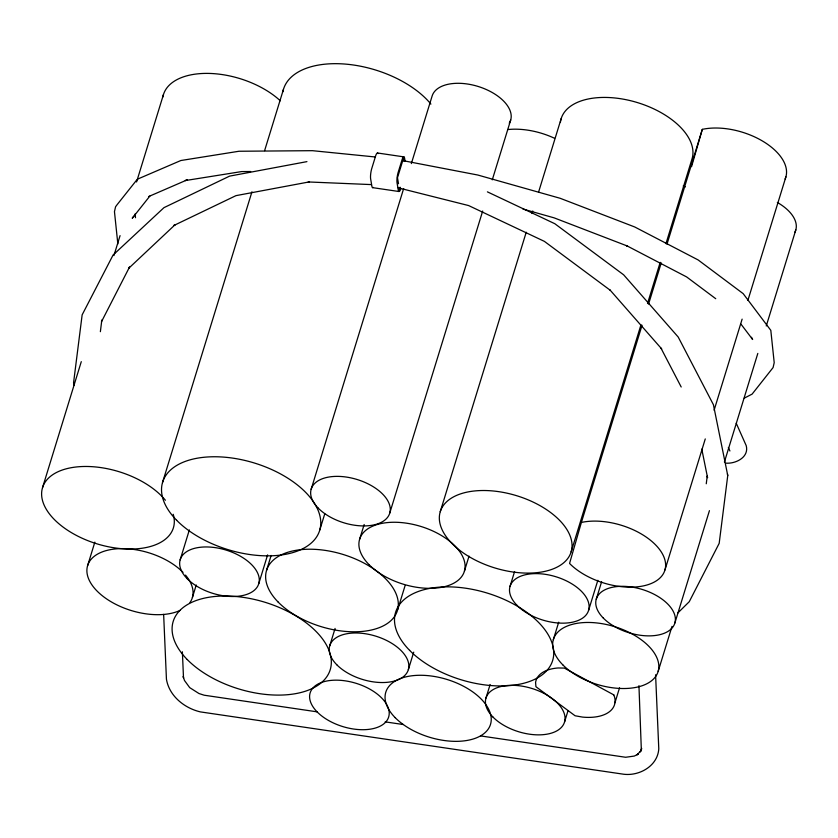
<?xml version="1.0" encoding="UTF-8"?>
<svg xmlns="http://www.w3.org/2000/svg" width="838" height="838" viewBox="0 0 838 838"><rect width="100%" height="100%" fill="white"/><g stroke="black" fill="none" stroke-linecap="round" stroke-linejoin="round"><path stroke-width="1.26" d="M73.912 384.359L73.576 382.683L82.145 314.858L113.067 255.045L163.976 207.646L229.581 176.127L306.938 161.629M100.371 331.68L101.827 320.022M706.266 483.767L707.23 475.994L707.565 477.67L701.783 449.116M727.415 473.847L727.751 475.523L719.182 543.349L689.265 601.694L677.785 613.007M581.383 522.441L569.557 563.45A54.763 30.178 17.1 0 0 643.699 585.825A54.763 30.178 17.1 0 0 655.525 544.815A54.763 30.178 17.1 0 0 581.383 522.441L642.044 325.27M691.56 166.647L702.307 129.356A54.763 30.178 17.1 0 1 762.926 141.287A54.763 30.178 17.1 0 1 785.122 178.986M42.518 487.695L81.286 361.66M113.916 255.59L120.064 235.625M136.563 181.972L163.441 94.621M87.561 565.828L94.851 542.123M162.499 482.573L251.945 191.818M264.609 150.641L283.422 89.488M180.149 559.868L189.357 529.909M192.405 597.473L196.249 584.997M258.785 583.594L267.615 554.892M266.526 570.437L271.135 555.458M400.302 187.293L399.537 189.776L399.129 187.366M311.149 489.287L403.665 188.55M411.343 163.588L432.073 96.202A41.072 22.636 17.1 0 1 480.74 87.32A41.072 22.636 17.1 0 1 509.242 123.196M319.77 530.035L324.767 513.82M359.565 539.473L364.174 524.494M329.711 645.899L335.085 628.427M389.785 513.013L482.688 211.029M492.283 179.835L510.709 119.939M397.799 609.32L405.089 585.615M440.233 511.735L526.233 232.22M531.983 213.501L532.759 210.998M538.52 192.29L561.167 118.661M408.347 669.625L413.721 652.153M464.42 571.118L469.029 556.139M509.986 586.527L514.595 571.547M485.914 698.222L490.136 684.499M571.128 551.875L640.997 324.767M647.523 303.545L660.197 262.367M665.948 243.649L692.052 158.801A68.454 37.731 17.1 0 0 634.376 101.691A68.454 37.731 17.1 0 0 560.402 122.285M648.57 304.058L661.234 262.881M666.996 244.162L702.307 129.356M553.331 639.666L558.705 622.205M588.622 610.253L597.84 580.305M596.247 599.222L601.621 581.761M564.55 721.958L568.007 710.729M614.956 702.747L619.554 687.768M664.963 569.955L705.271 438.923M714.102 410.222L742.133 319.131M747.884 300.413L785.897 176.87M658.176 671.311L672.003 626.395M674.894 622.959L709.44 510.646M724.409 461.979L757.814 353.416M766.257 325.961L795.817 229.884M101.45 321.782L129.555 266.976L128.56 268.443L175.194 224.626L173.822 225.495L235.97 195.642L309.253 181.909L308.227 181.951L371.318 184.59M133.755 216.214L132.236 218.268L149.866 196.061M148.724 196.521L187.293 179.814L185.261 180.568L241.616 171.581L250.688 171.507M744.238 398.155L752.105 394.122L773.086 367.568L774.207 362.665L770.813 330.35L743.18 293.646L698.127 259.937L634.722 226.972L560.14 198.281L477.796 175.027L403.57 160.76M726.096 463.163C735.848 463.854 749.308 457.192 746.208 445.627L736.235 423.242M375.361 156.989L312.469 150.683L238.987 151.249L180.851 160.519L138.5 178.724L136.563 180.191L117.1 204.702L115.581 206.745L114.46 211.647L117.844 243.973M377.54 152.998L403.937 156.884M372.554 187.628L398.961 191.514M316.628 711.766L204.147 695.205L198.983 693.529L189.702 687.631L184.465 680.456L183.218 676.444L183.501 677.785L182.38 651.786M385.155 721.864L403.256 724.524M480.823 735.953L625.63 757.269L634.303 756.065L638.179 754.106L637.037 754.829L641.07 750.649L640.232 751.885L641.657 748.439L641.342 749.905L638.944 685.683M398.123 187.827L468.61 205.561L544.396 241.375L610.274 290.283M522.964 209.05L554.128 217.859L627.515 246.079L626.321 245.513L686.626 276.928L715.736 298.705M487.402 191.86L554.798 223.704L623.65 274.822L678.204 337.033L713.421 404.723L727.751 475.523M613.971 694.974L564.33 668.085L558.16 667.97A41.072 22.636 17.1 0 0 535.576 682.499L535.932 686.71L575.078 715.767L582.473 717.087A41.072 22.636 17.1 0 0 614.422 696.546L613.521 694.733M609.75 289.697L661.727 348.964M741.064 324.243L752.629 339.484L751.497 337.285M660.941 348.074L681.2 386.999M728.358 447.471L729.919 450.98M73.576 382.683L74.09 385.208M405.131 161.346L404.545 157.9A7.699 1.728 -81.6 0 0 402.177 159.346L397.977 172.995A7.699 1.728 -81.6 0 0 396.982 182.464L398.354 190.498A7.699 1.728 -81.6 0 0 400.721 189.053M404.209 161.483L403.591 157.879L397.484 177.729L398.511 183.752M135.128 213.879L135.505 217.712M655.588 674.779L658.783 748.816C657.736 765.859 639.614 776.145 623.807 774.249L200.418 711.902C184.486 708.215 169.203 696.011 166.437 679.22L163.64 614.369M180.222 610.336A54.763 30.178 17.1 0 1 102.33 595.766A54.763 30.178 17.1 0 1 105.588 550.775A54.763 30.178 17.1 0 1 182.967 572.333M185.512 575.119A54.763 30.178 17.1 0 1 189.933 602.595M173.215 514.291A68.454 37.731 17.1 0 1 93.008 542.563A68.454 37.731 17.1 0 1 54.606 473.512A68.454 37.731 17.1 0 1 165.411 500.255M162.865 97.009A68.454 37.731 17.1 0 1 209.814 73.44A68.454 37.731 17.1 0 1 280.311 100.79M777.339 202.461A41.072 22.636 17.1 0 1 794.948 232.084M507.639 129.576A54.763 30.178 17.1 0 1 554.567 138.291M683.242 185.952A41.072 22.636 17.1 0 1 685.411 186.884M282.877 91.792A82.145 45.273 17.1 0 1 345.445 64.097A82.145 45.273 17.1 0 1 430.91 104.09M373.182 187.377A7.699 1.728 -81.6 0 1 371.957 186.612L370.585 178.578A7.699 1.728 -81.6 0 1 371.58 169.108L375.77 155.459A7.699 1.728 -81.6 0 1 378.022 153.626M187.23 578.723A41.072 22.636 17.1 0 0 255.82 588.821A41.072 22.636 17.1 0 0 215.345 547.643A41.072 22.636 17.1 0 0 187.23 578.723M336.782 664.754A41.072 22.636 17.1 0 0 405.383 674.852A41.072 22.636 17.1 0 0 364.907 633.675A41.072 22.636 17.1 0 0 336.782 664.754M395.159 717.632A54.763 30.178 17.1 0 0 486.627 731.103A54.763 30.178 17.1 0 0 432.659 676.203A54.763 30.178 17.1 0 0 395.159 717.632M317.162 711.923A41.072 22.636 17.1 0 0 385.763 722.021A41.072 22.636 17.1 0 0 345.287 680.854A41.072 22.636 17.1 0 0 317.162 711.923M562.769 664.817A54.763 30.178 17.1 0 0 654.227 678.277A54.763 30.178 17.1 0 0 600.27 623.388A54.763 30.178 17.1 0 0 562.769 664.817M277.923 601.831A68.454 37.731 17.1 0 0 392.341 619.23A68.454 37.731 17.1 0 0 325.636 550.451A68.454 37.731 17.1 0 0 277.923 601.831M603.329 618.088A41.072 22.636 17.1 0 0 671.929 628.186A41.072 22.636 17.1 0 0 631.454 587.009A41.072 22.636 17.1 0 0 603.329 618.088M492.995 717.077A41.072 22.636 17.1 0 0 561.586 727.185A41.072 22.636 17.1 0 0 521.121 686.008A41.072 22.636 17.1 0 0 492.995 717.077M369.003 564.613A54.763 30.178 17.1 0 0 460.471 578.084A54.763 30.178 17.1 0 0 406.503 523.184A54.763 30.178 17.1 0 0 369.003 564.613M517.067 605.382A41.072 22.636 17.1 0 0 585.657 615.48A41.072 22.636 17.1 0 0 545.182 574.313A41.072 22.636 17.1 0 0 517.067 605.382M318.231 508.142A41.072 22.636 17.1 0 0 386.821 518.24A41.072 22.636 17.1 0 0 346.356 477.063A41.072 22.636 17.1 0 0 318.231 508.142M187.23 659.527A82.145 45.273 17.1 0 0 324.421 679.733A82.145 45.273 17.1 0 0 243.481 597.389A82.145 45.273 17.1 0 0 187.23 659.527M409.635 650.382A82.145 45.273 17.1 0 0 546.826 670.589A82.145 45.273 17.1 0 0 465.886 588.245A82.145 45.273 17.1 0 0 409.635 650.382M451.64 543.139A68.454 37.731 17.1 0 0 566.059 560.538A68.454 37.731 17.1 0 0 499.354 491.749A68.454 37.731 17.1 0 0 451.64 543.139M176.661 520.283A82.145 45.273 17.1 0 0 313.852 540.489A82.145 45.273 17.1 0 0 232.901 458.145A82.145 45.273 17.1 0 0 176.661 520.283"/></g></svg>
